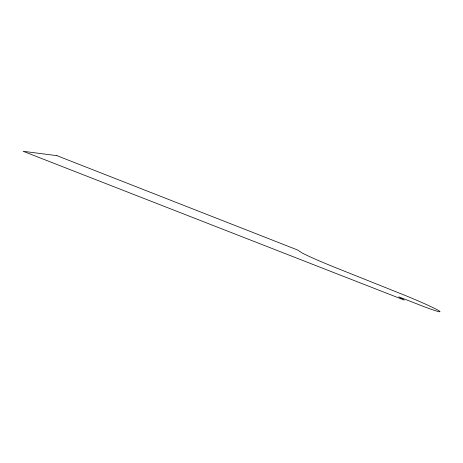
<?xml version="1.0" encoding="UTF-8"?>
<svg xmlns="http://www.w3.org/2000/svg" width="463" height="463" viewBox="0 0 463 463"><rect width="100%" height="100%" fill="white"/><g stroke="black" fill="none" stroke-linecap="round" stroke-linejoin="round"><path stroke-width="0.69" d="M56.92 155.661L23.15 151.291L404.274 300.093L398.741 296.847L424.073 306.662A34.407 1.696 22.5 0 0 437.876 310.117A34.407 1.696 22.5 0 0 401.907 294.138L335.247 267.504A36.016 1.673 22.1 0 1 302.322 253.082L297.368 249.904L56.92 155.661"/></g></svg>
